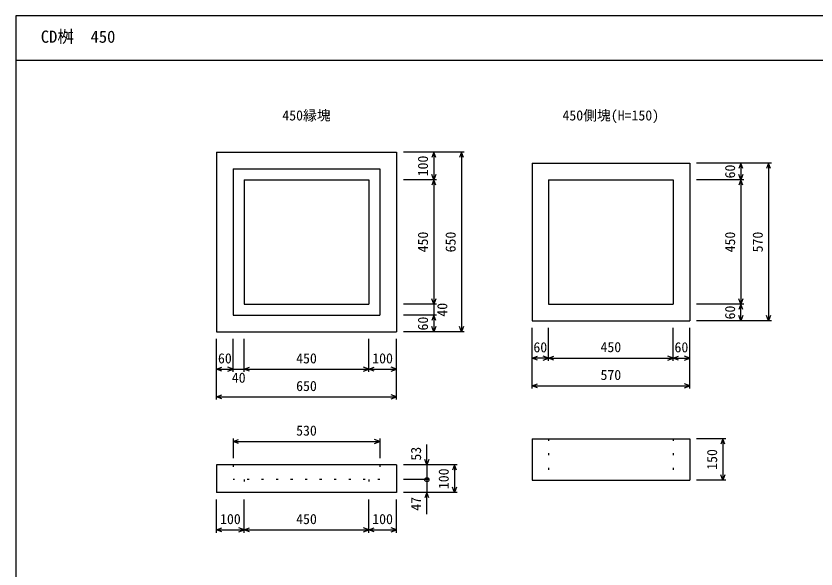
# Model space of a CAD drawing. Units: millimetres, scale not verified. Extents: x -12600 to 12600, y -8910 to 8910.
# Drawn here: x -4632 to -1740, y -4823 to -2823 of the extents above; entities that cross this region are included whole.
import ezdxf
from ezdxf.enums import TextEntityAlignment as Align

# ---------------------------------------------------------------- set-up
doc = ezdxf.new("R2010")
doc.units = ezdxf.units.MM
doc.header["$LTSCALE"] = 30
doc.linetypes.add('DOTTED', pattern=[1.75, 0.25, -1.5])
for name, color, linetype, lineweight in [('0-0_DIM', 7, 'Continuous', 25), ('0-4_OUTLINE', 3, 'Continuous', 25), ('0-5_OUTLINE2', 4, 'DOTTED', 25), ('0-6_TXT', 7, 'Continuous', 25)]:
    doc.layers.add(name, color=color, linetype=linetype, lineweight=lineweight)
doc.styles.add('ＭＳ ゴシック', font='')
doc.styles.get('ＭＳ ゴシック').set_extended_font_data('MS Gothic')

msp = doc.modelspace()

# ---------------------------------------------------------------- linework, layer by layer
at = {"layer": '0-0_DIM'}
for p, q in [((-4631.52, -2983.43), (1868.48, -2983.43)), ((-3011.52, -3315.81), (-3231.52, -3315.81)), ((-3121.52, -3315.81), (-3121.52, -3415.81)), ((-3021.52, -3315.81), (-3021.52, -3965.81)), ((-1901.52, -3355.81), (-2171.52, -3355.81)), ((-2011.52, -3355.81), (-2011.52, -3415.81)), ((-1911.52, -3355.81), (-1911.52, -3925.81)), ((-3111.52, -3415.81), (-3231.52, -3415.81)), ((-3121.52, -3415.81), (-3121.52, -3865.81)), ((-2001.52, -3415.81), (-2171.52, -3415.81)), ((-2011.52, -3415.81), (-2011.52, -3865.81)), ((-3111.52, -3865.81), (-3231.52, -3865.81)), ((-3121.52, -3865.81), (-3121.52, -3905.81)), ((-2001.52, -3865.81), (-2171.52, -3865.81)), ((-2011.52, -3925.81), (-2011.52, -3865.81)), ((-3111.52, -3905.81), (-3231.52, -3905.81)), ((-3121.52, -3905.81), (-3121.52, -3965.81)), ((-1901.52, -3925.81), (-2171.52, -3925.81)), ((-2766.52, -4170.81), (-2766.52, -3950.81)), ((-2706.52, -4070.81), (-2706.52, -3950.81)), ((-2256.52, -4070.81), (-2256.52, -3950.81)), ((-2196.52, -4170.81), (-2196.52, -3950.81)), ((-3011.52, -3965.81), (-3231.52, -3965.81)), ((-3906.52, -4210.81), (-3906.52, -3990.81)), ((-3846.52, -4110.81), (-3846.52, -3990.81)), ((-3806.52, -4110.81), (-3806.52, -3990.81)), ((-3356.52, -4110.81), (-3356.52, -3990.81)), ((-3256.52, -4210.81), (-3256.52, -3990.81)), ((-2706.52, -4060.81), (-2766.52, -4060.81)), ((-2706.52, -4060.81), (-2256.52, -4060.81)), ((-2256.52, -4060.81), (-2196.52, -4060.81)), ((-3906.52, -4100.81), (-3846.52, -4100.81)), ((-3846.52, -4100.81), (-3806.52, -4100.81)), ((-3806.52, -4100.81), (-3356.52, -4100.81)), ((-3356.52, -4100.81), (-3256.52, -4100.81)), ((-2766.52, -4160.81), (-2196.52, -4160.81)), ((-3906.52, -4200.81), (-3256.52, -4200.81)), ((-3846.52, -4352.01), (-3846.52, -4422.01)), ((-3846.52, -4362.01), (-3316.52, -4362.01)), ((-3316.52, -4352.01), (-3316.52, -4422.01)), ((-2066.52, -4352.16), (-2171.52, -4352.16)), ((-2066.52, -4352.16), (-2171.52, -4352.16)), ((-2076.52, -4352.16), (-2076.52, -4502.16)), ((-3146.52, -4447.01), (-3146.52, -4373.72)), ((-3036.52, -4447.01), (-3231.52, -4447.01)), ((-3146.52, -4447.01), (-3146.52, -4500.01)), ((-3046.52, -4447.01), (-3046.52, -4547.01)), ((-3136.52, -4500.01), (-3231.52, -4500.01)), ((-3146.52, -4500.01), (-3146.52, -4547.01)), ((-2066.52, -4502.16), (-2171.52, -4502.16)), ((-3036.52, -4547.01), (-3231.52, -4547.01)), ((-3146.52, -4624.68), (-3146.52, -4547.01)), ((-3906.52, -4692.01), (-3906.52, -4572.01)), ((-3806.52, -4692.01), (-3806.52, -4572.01)), ((-3356.52, -4692.01), (-3356.52, -4572.01)), ((-3256.52, -4692.01), (-3256.52, -4572.01)), ((-3906.52, -4682.01), (-3806.52, -4682.01)), ((-3806.52, -4682.01), (-3356.52, -4682.01)), ((-3356.52, -4682.01), (-3256.52, -4682.01))]:
    msp.add_line(p, q, dxfattribs=at)
msp.add_lwpolyline([(-4631.52, -6823.43), (1868.48, -6823.43), (1868.48, -2823.43), (-4631.52, -2823.43)], close=True, dxfattribs=at)
for points in [[(-3114.44, -3335.27), (-3121.52, -3315.81), (-3128.61, -3335.27)], [(-3014.44, -3335.27), (-3021.52, -3315.81), (-3028.61, -3335.27)], [(-2004.44, -3375.27), (-2011.52, -3355.81), (-2018.61, -3375.27)], [(-1904.44, -3375.27), (-1911.52, -3355.81), (-1918.61, -3375.27)], [(-3114.44, -3396.35), (-3121.52, -3415.81), (-3128.61, -3396.35)], [(-2004.44, -3396.35), (-2011.52, -3415.81), (-2018.61, -3396.35)], [(-3114.44, -3435.27), (-3121.52, -3415.81), (-3128.61, -3435.27)], [(-2004.44, -3435.27), (-2011.52, -3415.81), (-2018.61, -3435.27)], [(-3114.44, -3846.35), (-3121.52, -3865.81), (-3128.61, -3846.35)], [(-2004.44, -3846.35), (-2011.52, -3865.81), (-2018.61, -3846.35)], [(-2004.44, -3885.27), (-2011.52, -3865.81), (-2018.61, -3885.27)], [(-3114.44, -3925.27), (-3121.52, -3905.81), (-3128.61, -3925.27)], [(-2004.44, -3906.35), (-2011.52, -3925.81), (-2018.61, -3906.35)], [(-1904.44, -3906.35), (-1911.52, -3925.81), (-1918.61, -3906.35)], [(-3114.44, -3946.35), (-3121.52, -3965.81), (-3128.61, -3946.35)], [(-3014.44, -3946.35), (-3021.52, -3965.81), (-3028.61, -3946.35)], [(-2747.07, -4067.9), (-2766.52, -4060.81), (-2747.07, -4053.73)], [(-2725.98, -4067.9), (-2706.52, -4060.81), (-2725.98, -4053.73)], [(-2687.07, -4067.9), (-2706.52, -4060.81), (-2687.07, -4053.73)], [(-2275.98, -4067.9), (-2256.52, -4060.81), (-2275.98, -4053.73)], [(-2237.07, -4067.9), (-2256.52, -4060.81), (-2237.07, -4053.73)], [(-2215.98, -4067.9), (-2196.52, -4060.81), (-2215.98, -4053.73)], [(-3887.07, -4107.9), (-3906.52, -4100.81), (-3887.07, -4093.73)], [(-3865.98, -4107.9), (-3846.52, -4100.81), (-3865.98, -4093.73)], [(-3787.07, -4107.9), (-3806.52, -4100.81), (-3787.07, -4093.73)], [(-3375.98, -4107.9), (-3356.52, -4100.81), (-3375.98, -4093.73)], [(-3337.07, -4107.9), (-3356.52, -4100.81), (-3337.07, -4093.73)], [(-3275.98, -4107.9), (-3256.52, -4100.81), (-3275.98, -4093.73)], [(-2747.07, -4167.9), (-2766.52, -4160.81), (-2747.07, -4153.73)], [(-2215.98, -4167.9), (-2196.52, -4160.81), (-2215.98, -4153.73)], [(-3887.07, -4207.9), (-3906.52, -4200.81), (-3887.07, -4193.73)], [(-3275.98, -4207.9), (-3256.52, -4200.81), (-3275.98, -4193.73)], [(-3827.07, -4369.09), (-3846.52, -4362.01), (-3827.07, -4354.93)], [(-3335.98, -4369.09), (-3316.52, -4362.01), (-3335.98, -4354.93)], [(-2069.44, -4371.62), (-2076.52, -4352.16), (-2083.61, -4371.62)], [(-3139.44, -4427.55), (-3146.52, -4447.01), (-3153.61, -4427.55)], [(-3039.44, -4466.47), (-3046.52, -4447.01), (-3053.61, -4466.47)], [(-2069.44, -4482.71), (-2076.52, -4502.16), (-2083.61, -4482.71)], [(-3039.44, -4527.55), (-3046.52, -4547.01), (-3053.61, -4527.55)], [(-3139.44, -4566.47), (-3146.52, -4547.01), (-3153.61, -4566.47)], [(-3887.07, -4689.09), (-3906.52, -4682.01), (-3887.07, -4674.93)], [(-3825.98, -4689.09), (-3806.52, -4682.01), (-3825.98, -4674.93)], [(-3787.07, -4689.09), (-3806.52, -4682.01), (-3787.07, -4674.93)], [(-3375.98, -4689.09), (-3356.52, -4682.01), (-3375.98, -4674.93)], [(-3337.07, -4689.09), (-3356.52, -4682.01), (-3337.07, -4674.93)], [(-3275.98, -4689.09), (-3256.52, -4682.01), (-3275.98, -4674.93)]]:
    msp.add_lwpolyline(points, dxfattribs=at)
msp.add_circle((-3146.52, -4500.01), 7.5, dxfattribs=at)
at = {"layer": '0-4_OUTLINE'}
for p, q in [((-3906.52, -3315.81), (-3906.52, -3965.81)), ((-3906.52, -3315.81), (-3256.52, -3315.81)), ((-3256.52, -3315.81), (-3256.52, -3965.81)), ((-3846.52, -3375.81), (-3846.52, -3905.81)), ((-3846.52, -3375.81), (-3316.52, -3375.81)), ((-3316.52, -3375.81), (-3316.52, -3905.81)), ((-2766.52, -3355.81), (-2766.52, -3925.81)), ((-2766.52, -3355.81), (-2196.52, -3355.81)), ((-2196.52, -3355.81), (-2196.52, -3925.81)), ((-3806.52, -3415.81), (-3806.52, -3865.81)), ((-2706.52, -3415.81), (-2256.52, -3415.81)), ((-2256.52, -3415.81), (-2256.52, -3865.81)), ((-3806.52, -3865.81), (-3356.52, -3865.81)), ((-3846.52, -3905.81), (-3316.52, -3905.81)), ((-2766.52, -3925.81), (-2196.52, -3925.81)), ((-3906.52, -3965.81), (-3256.52, -3965.81)), ((-2766.52, -4352.16), (-2196.52, -4352.16)), ((-2196.52, -4352.16), (-2196.52, -4502.16)), ((-3256.52, -4447.01), (-3256.52, -4547.01)), ((-3256.52, -4547.01), (-3906.52, -4547.01))]:
    msp.add_line(p, q, dxfattribs=at)
for points in [[(-3806.52, -3415.81), (-3356.52, -3415.81), (-3356.52, -3865.81)], [(-2706.52, -3415.81), (-2706.52, -3865.81), (-2256.52, -3865.81)], [(-2766.52, -4352.16), (-2766.52, -4502.16), (-2196.52, -4502.16)], [(-3256.52, -4447.01), (-3906.52, -4447.01), (-3906.52, -4547.01)]]:
    msp.add_lwpolyline(points, dxfattribs=at)
at = {"layer": '0-5_OUTLINE2'}
for p, q in [((-2706.52, -4352.16), (-2706.52, -4502.16)), ((-2256.52, -4352.16), (-2256.52, -4502.16)), ((-3846.52, -4447.01), (-3846.52, -4500.01)), ((-3806.52, -4500.01), (-3806.52, -4547.01)), ((-3356.52, -4500.01), (-3356.52, -4547.01))]:
    msp.add_line(p, q, dxfattribs=at)
msp.add_lwpolyline([(-3316.52, -4447.01), (-3316.52, -4500.01), (-3846.52, -4500.01)], dxfattribs=at)

# ---------------------------------------------------------------- texts
at = {"layer": '0-0_DIM', "style": 'ＭＳ ゴシック'}
for s, p in [('100', (-3131.52, -3403.31)), ('60', (-2021.52, -3410.81)), ('450', (-3131.52, -3678.31)), ('650', (-3031.52, -3678.31)), ('450', (-2021.52, -3678.31)), ('570', (-1921.52, -3678.31)), ('40', (-3061.52, -3910.81)), ('60', (-2021.52, -3920.81)), ('60', (-3131.52, -3960.81)), ('53', (-3156.52, -4431.55)), ('150', (-2086.52, -4464.66)), ('100', (-3056.52, -4534.51)), ('47', (-3156.52, -4612.75))]:
    msp.add_text(s, height=36.66, rotation=90, dxfattribs=at).set_placement(p, align=Align.BOTTOM_LEFT)
for s, p in [('60', (-2761.52, -4050.81)), ('450', (-2519.02, -4050.13)), ('60', (-2251.52, -4050.81)), ('60', (-3901.52, -4090.81)), ('450', (-3619.02, -4090.81)), ('100', (-3344.02, -4090.81)), ('570', (-2519.02, -4150.81)), ('40', (-3851.52, -4160.81)), ('650', (-3619.02, -4190.81)), ('530', (-3619.02, -4352.01)), ('100', (-3894.02, -4672.01)), ('450', (-3619.02, -4672.01)), ('100', (-3344.02, -4672.01))]:
    msp.add_text(s, height=36.66, dxfattribs=at).set_placement(p, align=Align.BOTTOM_LEFT)
at = {"layer": '0-6_TXT', "style": 'ＭＳ ゴシック'}
for s, height, p in [('CD桝\u3000450', 43.99, (-4542.02, -2933.43)), ('450縁塊', 36.66, (-3669.02, -3212.23)), ('450側塊(H=150)', 36.66, (-2656.52, -3212.23))]:
    msp.add_text(s, height=height, dxfattribs=at).set_placement(p, align=Align.BOTTOM_LEFT)

doc.saveas('drawing.dxf')
